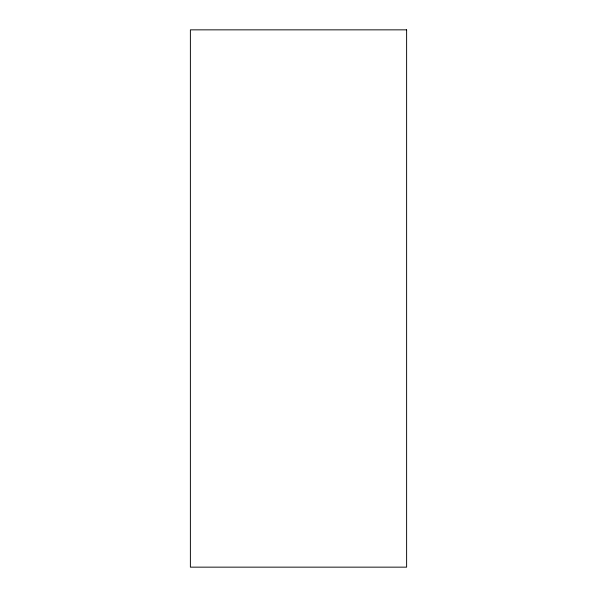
<?xml version="1.0" encoding="UTF-8"?>
<svg xmlns="http://www.w3.org/2000/svg" width="597" height="597" viewBox="0 0 597 597"><rect width="100%" height="100%" fill="white"/><g stroke="black" fill="none" stroke-linecap="round" stroke-linejoin="round"><path stroke-width="0.9" d="M406.617 29.85L190.383 29.85L190.383 567.15L406.617 567.15L406.617 29.85"/></g></svg>
